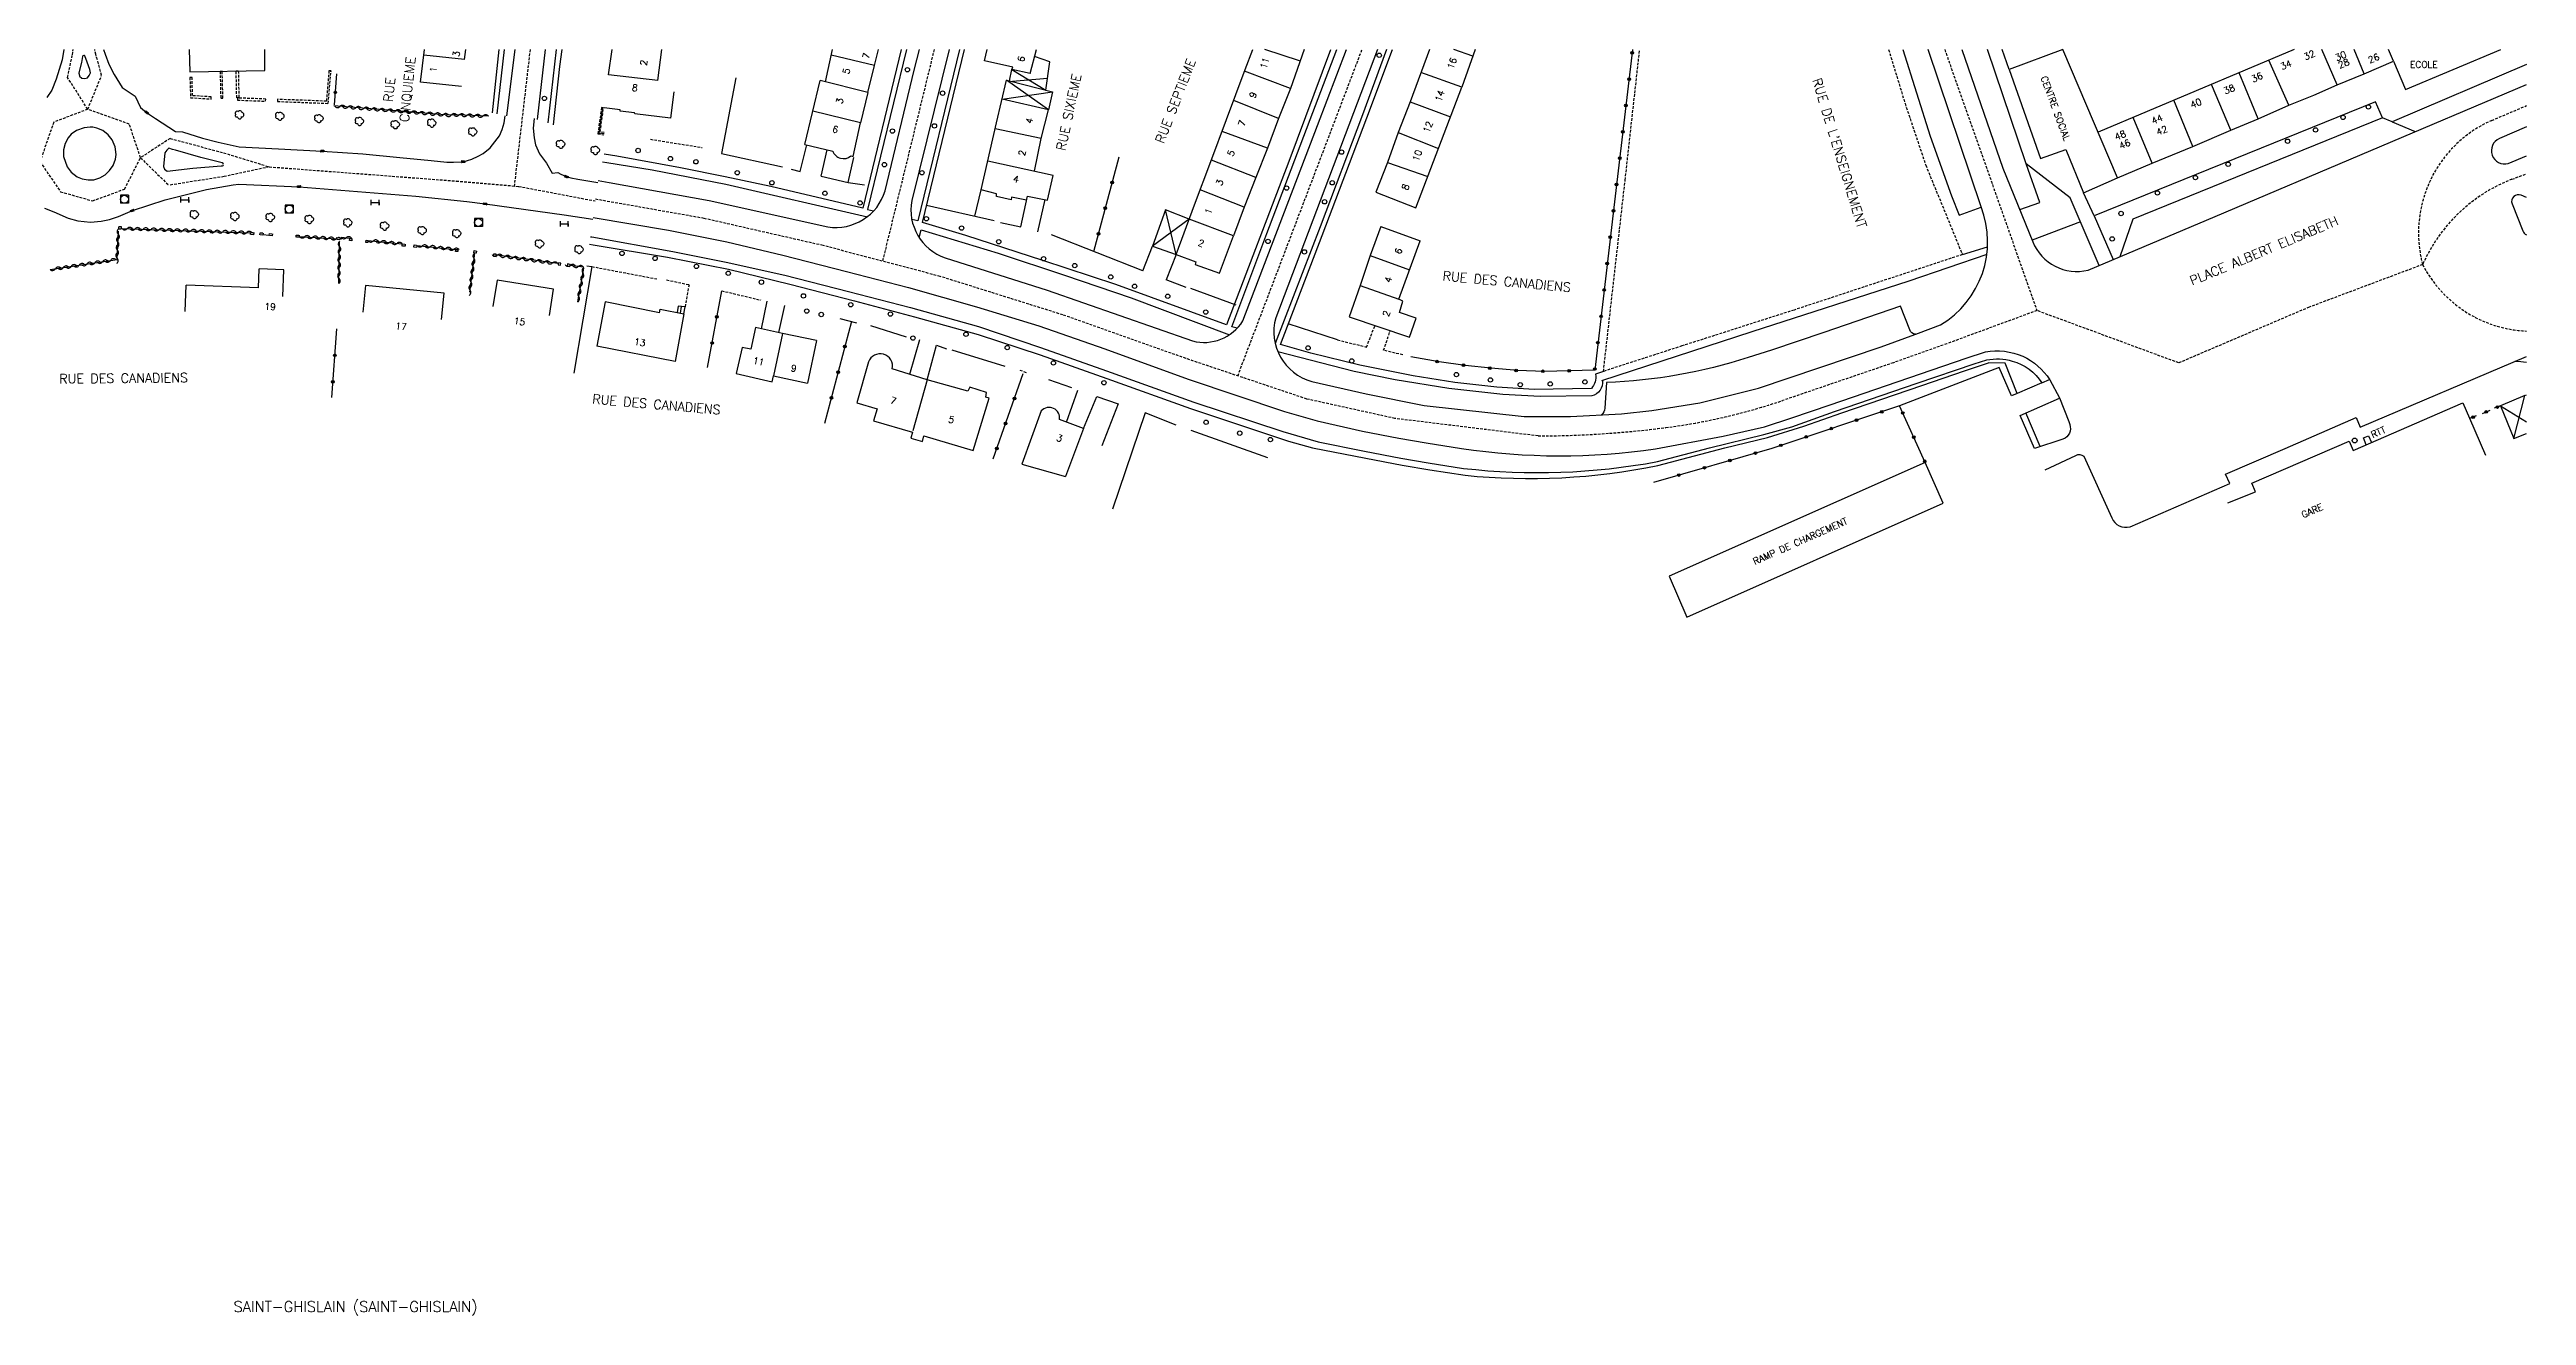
# Model space of a CAD drawing. Header units: millimetres. Extents: x 110000 to 111000, y 125000 to 126000.
# Drawn here: x 110533.5 to 111000, y 125761.5 to 126000 of the extents above; entities that cross this region are included whole.
import ezdxf
from ezdxf.enums import TextEntityAlignment as Align

# ---------------------------------------------------------------- set-up
doc = ezdxf.new("R2010")
doc.units = ezdxf.units.MM
doc.linetypes.add('DASHED', pattern=[0.75, 0.5, -0.25])
doc.layers.get('0').update_dxf_attribs({"linetype": 'CONTINUOUS'})
for name, color, linetype in [('W0001', 6, 'DASHED'), ('W0008', 7, 'CONTINUOUS'), ('W0100', 7, 'CONTINUOUS'), ('W0112', 1, 'DASHED'), ('W0300', 7, 'CONTINUOUS'), ('W0310', 3, 'CONTINUOUS'), ('W0322', 7, 'CONTINUOUS'), ('W0400', 7, 'CONTINUOUS'), ('W0420', 7, 'CONTINUOUS'), ('W0980', 7, 'CONTINUOUS'), ('W0989', 7, 'CONTINUOUS'), ('W0991', 7, 'CONTINUOUS'), ('W1474', 7, 'CONTINUOUS')]:
    doc.layers.add(name, color=color, linetype=linetype)
doc.styles.get("Standard").update_dxf_attribs({"font": 'romans.shx', "width": 0.85})
doc.linetypes.add('ZIGZAG', pattern='A,0.00254,-5.08,[131,ltypeshp.shx,S=5.08,R=0,X=-5.08,Y=0],-10.16,[131,ltypeshp.shx,S=5.08,R=180,X=5.08,Y=0],-5.08', length=20.32254)

# ---------------------------------------------------------------- blocks, each defined once
blk = doc.blocks.new('T400')
for p, q in [((-0.15, 0.3), (0.15, 0.3)), ((-0.15, -0.25), (-0.15, 0.3)), ((-0.15, 0.15), (0.15, 0.15)), ((-0.15, 0), (0.15, 0)), ((0.15, 0.3), (0.15, -0.25)), ((-0.15, -0.15), (0.15, -0.15)), ((-0.15, -0.25), (-0.15, -0.3)), ((-0.15, -0.3), (0.15, -0.3)), ((0.15, -0.3), (0.15, -0.25))]:
    blk.add_line(p, q)
blk = doc.blocks.new('T300')
for p, q in [((-0.8, 0.51), (-0.86, 0.34)), ((-0.86, 0.34), (-0.86, 0.17)), ((-0.86, 0.17), (-0.74, 0.06)), ((-0.69, 0.63), (-0.8, 0.51)), ((-0.8, -0.06), (-0.74, 0.06)), ((-0.74, 0.06), (-0.69, 0.11)), ((-0.57, 0.69), (-0.69, 0.63)), ((-0.46, 0.69), (-0.57, 0.69)), ((-0.29, 0.63), (-0.46, 0.69)), ((-0.29, 0.63), (-0.17, 0.74)), ((-0.23, 0.57), (-0.29, 0.63)), ((-0.17, 0.74), (-0.06, 0.8)), ((-0.06, 0.8), (0.06, 0.8)), ((0.06, 0.8), (0.23, 0.74)), ((0.23, 0.74), (0.34, 0.63)), ((0.34, 0.63), (0.4, 0.51)), ((0.46, 0.46), (0.34, 0.46)), ((0.4, 0.51), (0.4, 0.46)), ((0.57, 0.4), (0.46, 0.46)), ((0.57, 0.4), (0.69, 0.29)), ((0.69, 0.29), (0.74, 0.17)), ((0.74, 0.06), (0.69, -0.17)), ((0.74, 0.17), (0.74, 0.06)), ((-0.8, -0.17), (-0.8, -0.06)), ((-0.8, -0.23), (-0.8, -0.17)), ((-0.74, -0.34), (-0.8, -0.23)), ((-0.69, -0.4), (-0.74, -0.34)), ((-0.51, -0.46), (-0.69, -0.4)), ((-0.4, -0.46), (-0.51, -0.46)), ((-0.4, -0.46), (-0.34, -0.46)), ((-0.34, -0.46), (-0.34, -0.4)), ((-0.34, -0.51), (-0.34, -0.46)), ((-0.29, -0.63), (-0.34, -0.51)), ((-0.17, -0.74), (-0.29, -0.63)), ((-0.06, -0.8), (-0.17, -0.74)), ((0.06, -0.8), (-0.06, -0.8)), ((0.17, -0.74), (0.06, -0.8)), ((0.23, -0.69), (0.17, -0.74)), ((0.29, -0.46), (0.23, -0.46)), ((0.29, -0.63), (0.23, -0.69)), ((0.46, -0.4), (0.29, -0.46)), ((0.34, -0.51), (0.29, -0.63)), ((0.34, -0.51), (0.34, -0.46)), ((0.57, -0.34), (0.46, -0.4)), ((0.63, -0.29), (0.57, -0.34)), ((0.69, -0.17), (0.63, -0.29))]:
    blk.add_line(p, q)
blk = doc.blocks.new('T420')
for p, q in [((0.75, 0.75), (-0.75, 0.75)), ((-0.75, 0.75), (-0.75, -0.75)), ((0.75, 0.75), (0.75, -0.75)), ((0.75, -0.75), (-0.75, -0.75))]:
    blk.add_line(p, q)
blk.add_ellipse((0, 0), major_axis=(-0.53, 0.53), ratio=1, start_param=3.926991, end_param=10.210176)
blk = doc.blocks.new('T1474')
at = {"color": 0, "linetype": 'Continuous', "flags": 128}
for points in [[(-0.75, -0.5), (-0.75, 0.5)], [(-0.75, 0), (0.75, 0)], [(0.75, 0), (0.75, -0.5), (0.75, 0.5)]]:
    blk.add_lwpolyline(points, dxfattribs=at)
blk = doc.blocks.new('t310o')
at = {"color": 0, "linetype": 'Continuous'}
for centre, start, end in [((-0.5, 0.38), 216.8699, 323.1304), ((0.5, -0.37), 36.8699, 143.1303)]:
    blk.add_arc(centre, 0.625, start, end, dxfattribs=at)
blk = doc.blocks.new('t322o')
at = {"color": 0, "linetype": 'Continuous'}
for radius in [0.25, 0.15]:
    blk.add_circle((0, 0), radius, dxfattribs=at)

msp = doc.modelspace()

# ---------------------------------------------------------------- linework, layer by layer
at = {"layer": 'W0001'}
for points in [[(110540.68, 125988.74), (110536.89, 125994.75), (110537.8, 125998.98), (110537.92, 126000)], [(110540.68, 125988.74), (110543.29, 125995.16), (110542.21, 125999.11), (110542, 126000)], [(110624, 126000), (110620.99, 125974.12)], [(110700.1, 126000), (110690.37, 125960.12)], [(110757.28, 125938.51), (110780.69, 126000)], [(110890.43, 126000), (110907.8, 125950.82)], [(110547.64, 125973.71), (110550.63, 125979.62), (110548.52, 125985.93), (110540.68, 125988.74), (110534.27, 125986.31), (110531.7, 125978.88), (110535.55, 125973.21), (110541.6, 125971.49), (110547.64, 125973.71)], [(110556.18, 125983.26), (110550.63, 125979.62), (110555.96, 125974.43)], [(110556.18, 125983.26), (110566.27, 125980.55), (110574.87, 125977.9), (110610.09, 125975.23), (110621.86, 125974.22), (110636.28, 125971.48)], [(110574.87, 125977.9), (110566.36, 125976.06), (110555.96, 125974.43)]]:
    msp.add_lwpolyline(points, dxfattribs=at)
for points in [[(110980.44, 125959.49, -0.368823), (110993.46, 125986.64), (111000, 125989.44)], [(110980.44, 125959.49, -0.198898), (110997.25, 125975.55), (111000, 125976.61)], [(110980.44, 125959.49), (110959.09, 125951.47), (110934.52, 125940.96), (110907.8, 125950.82), (110890.84, 125944.58), (110880.78, 125940.99), (110859.96, 125933.89, -0.050213), (110837.89, 125928.77, -0.031219), (110813.84, 125927.2), (110786.89, 125930.49), (110770.3, 125934.15), (110747.54, 125941.78), (110724.35, 125950.01), (110701.21, 125957.26), (110679.18, 125963.07), (110656.76, 125968.18), (110636.32, 125971.79)], [(110980.44, 125959.49, 0.268647), (111000, 125946.96)]]:
    msp.add_lwpolyline(points, format="xyb", dxfattribs=at)
at = {"layer": 'W0008'}
for points in [[(110536.16, 126000), (110535.85, 125998.09), (110534.76, 125994.43), (110533.92, 125992.36), (110532.99, 125990.95)], [(110543.68, 126000), (110543.94, 125999.11), (110544.65, 125997.26), (110545.66, 125995.3), (110547.17, 125992.83), (110549.59, 125991.22), (110550.64, 125989.08), (110551.78, 125988.14), (110553.43, 125986.98), (110557.23, 125984.54), (110558.54, 125984.47), (110562.27, 125983.29), (110565.25, 125982.55), (110569.23, 125981.64), (110576.63, 125981.32), (110584.86, 125980.88), (110592.47, 125980.32), (110599.47, 125979.68), (110605.34, 125979.1), (110608.35, 125978.79), (110609.56, 125978.77), (110611.38, 125978.87), (110613.02, 125979.33), (110614.25, 125979.88), (110615.15, 125980.42), (110616.5, 125981.51), (110618.24, 125983.73), (110618.75, 125984.96), (110619.13, 125986.19), (110619.3, 125987.53)], [(110618.14, 126000), (110616.86, 125988.08)], [(110617.79, 125987.87), (110619.16, 126000)], [(110619.64, 125987.49), (110621.18, 126000)], [(110626.86, 126000), (110625.32, 125986.83)], [(110628.9, 126000), (110627.36, 125986.17)], [(110628.39, 125985.84), (110629.6, 125996.82), (110630.07, 126000)], [(110693.86, 126000), (110686.65, 125970.12), (110669.36, 125974.19), (110660.76, 125976.03), (110652.35, 125977.7), (110640.33, 125979.91), (110637.98, 125980.26)], [(110694.88, 126000), (110687.57, 125969.84), (110688.66, 125969.58)], [(110704.89, 126000), (110697, 125967.72), (110695.89, 125968)], [(110774.76, 125999.96), (110766.9, 125978.9), (110755.16, 125948.14), (110734.35, 125955.71), (110720.58, 125960.24), (110706.06, 125964.95), (110697.93, 125967.44), (110705.82, 126000)], [(110757.18, 125947.5), (110756.17, 125947.77), (110762.74, 125965.32), (110771.43, 125988.14), (110775.96, 126000)], [(110785.3, 126000), (110780.77, 125987.67), (110772.82, 125966.61), (110764.36, 125944.59)], [(110771.06, 125942.78), (110765.33, 125944.44), (110773.19, 125964.95), (110781.6, 125987.12), (110786.45, 126000)], [(110882.57, 126000), (110887.68, 125983.71), (110891.69, 125972.42), (110893.15, 125968.77), (110897.31, 125970.3)], [(110904.55, 125969.88), (110908.34, 125971.2), (110905.79, 125978.49), (110898.5, 126000)], [(110539.01, 125995.56), (110539.12, 125995.01), (110539.55, 125994.59), (110540.12, 125994.52), (110540.66, 125994.65), (110540.98, 125995.09), (110541.18, 125995.61), (110541.1, 125996.21), (110540.55, 125997.64), (110540.17, 125998.79), (110540.06, 125998.85), (110539.93, 125998.87), (110539.79, 125998.8), (110539.71, 125998.66), (110539.52, 125997.58), (110539.03, 125995.59), (110539.12, 125995.02)], [(111000, 125997.19), (110974.71, 125986.38), (110979.05, 125984.53)], [(110972.88, 125987.11), (110971.55, 125990.15), (110918.55, 125968.65), (110922.16, 125960.43)], [(110541.15, 125985.39), (110539.99, 125985.27), (110538.58, 125984.75), (110537.58, 125984.06), (110536.98, 125983.35), (110536.41, 125982.28), (110536.1, 125981.08), (110536.12, 125979.85), (110536.8, 125977.91), (110537.56, 125976.87), (110538.7, 125976.02), (110539.63, 125975.62), (110540.79, 125975.44), (110541.83, 125975.43), (110542.95, 125975.8), (110543.99, 125976.37), (110544.81, 125977.19), (110545.49, 125978.15), (110545.89, 125979.37), (110546.01, 125980.25), (110545.84, 125981.7), (110545.29, 125982.96), (110544.55, 125983.92), (110543.5, 125984.77), (110542.42, 125985.19), (110541.67, 125985.36), (110541.17, 125985.38)], [(110624.79, 125987.01), (110624.57, 125985.18), (110624.74, 125983.37), (110625.02, 125982.04), (110625.77, 125980.36), (110627.1, 125978.59), (110628.14, 125976.7), (110629.21, 125976.82), (110629.76, 125976.52), (110630.82, 125976.05), (110631.69, 125975.8), (110633.01, 125975.57), (110636.73, 125974.95)], [(110974.71, 125986.38), (110972.88, 125987.11), (110925.84, 125968.05), (110923.43, 125960.97)], [(110566.28, 125978.31), (110566.18, 125978.54), (110566, 125978.63), (110561.98, 125979.64), (110557.22, 125981.02), (110556.66, 125981.18), (110555.97, 125981.39), (110555.59, 125981.02), (110555.2, 125980.53), (110554.96, 125977.99), (110555.15, 125977.45), (110555.67, 125977.06), (110560.51, 125977.64), (110565.84, 125978.07), (110566.08, 125978.07), (110566.21, 125978.16), (110566.28, 125978.3)], [(110637.65, 125978.84), (110638.48, 125978.71), (110646.98, 125977.33), (110660.85, 125974.65), (110687.52, 125968.47)], [(110919.5, 125959.31), (110914.05, 125972.05), (110905.79, 125978.49)], [(110532.54, 125970.1), (110534.28, 125969.42), (110537.02, 125968.26), (110538.81, 125967.73), (110541.19, 125967.5), (110543.22, 125967.67), (110544.79, 125968), (110546.45, 125968.54), (110549.1, 125969.65), (110555.26, 125971.68), (110563.07, 125973.64), (110568.09, 125974.51), (110569.15, 125974.66), (110580.49, 125974.16), (110602.49, 125972.38), (110612.06, 125971.36), (110615.56, 125970.92), (110630.4, 125968.88), (110635.83, 125968.02)], [(110918.55, 125968.65), (110916.57, 125973.02)], [(110916, 125967.51), (110906.88, 125964.11)], [(110697.27, 125964.6), (110697.65, 125966.06), (110712.17, 125961.62), (110724.65, 125957.47), (110737.22, 125953.22), (110755.72, 125946.27)], [(110893.76, 125961.37), (110898.5, 125962.83)], [(110898.36, 125961.38), (110883.67, 125956.39), (110854.13, 125946.79), (110825.81, 125937.56)], [(110904.06, 125935.19), (110902.98, 125934.74), (110900.7, 125940.1), (110881.92, 125932.85)], [(110908.75, 125937.19), (110904.06, 125935.19), (110901.84, 125940.89), (110898.7, 125940.95)], [(110908.44, 125925.22), (110905.73, 125931.53)]]:
    msp.add_lwpolyline(points, dxfattribs=at)
for points in [[(110636.81, 125975.32), (110638.87, 125974.97), (110657.71, 125971.57), (110680.07, 125966.59, 0.37275), (110690.89, 125973.39), (110696.36, 125996.1), (110697.33, 126000)], [(110702.9, 126000), (110695.87, 125971.57, 0.371279), (110702.19, 125960.76), (110721.4, 125954.69), (110748.75, 125945.09, 0.327009), (110758.23, 125948.86), (110772.33, 125985.66), (110777.76, 126000)], [(110783.59, 126000), (110764.43, 125949.46, 0.411294), (110771.23, 125937.44), (110781.44, 125935.13), (110792.38, 125932.95), (110811.22, 125930.88), (110819.98, 125930.88), (110829.58, 125931.37), (110835.29, 125931.98), (110844.29, 125933.43), (110855.35, 125936.23), (110878.44, 125944), (110885.49, 125946.55), (110889.62, 125948.13, 0.366904), (110897.28, 125970.35), (110887.31, 126000)], [(110893.63, 126000), (110901.41, 125977.64), (110907, 125963.8, 0.373215), (110917.46, 125958.45), (110941.4, 125968.53), (111000, 125993.43)], [(111000, 125985.44), (110994.9, 125983.24, 0.938903), (110996.58, 125978.55), (111000, 125979.98)], [(111000, 125972.14), (110999.01, 125972.56, 0.655292), (110997.28, 125970.93), (110999.3, 125965.84, 0.196427), (111000, 125965.12, 1.774793)], [(110635.87, 125968.35), (110650.04, 125965.96), (110661.04, 125963.75), (110671.58, 125961.25), (110683.6, 125958.21), (110695.25, 125955.16), (110708.1, 125951.55), (110719.84, 125947.95), (110732.23, 125943.61), (110747.95, 125937.88), (110766.07, 125931.78), (110772.26, 125930.03), (110780.77, 125928.09), (110787.61, 125926.8), (110792.79, 125925.87), (110799.44, 125924.86, 0.074614), (110835.96, 125924.76), (110848.72, 125927.17), (110856.49, 125928.92), (110861.66, 125930.58), (110868.88, 125933.08), (110885.89, 125938.9), (110894.49, 125941.85), (110898.09, 125943.06, -0.142465), (110905.12, 125942.22, -0.144532), (110910.2, 125937.79), (110912.05, 125934.37), (110913.81, 125929.94), (110914, 125929.35, -0.180151), (110913.92, 125927.73, -0.216507), (110912.7, 125926.61), (110907.34, 125924.86), (110904.66, 125931.05), (110912.06, 125934.34)], [(110635.21, 125963.3), (110635.85, 125963.19), (110649.89, 125960.86), (110661.36, 125958.61), (110672.9, 125955.78), (110685.11, 125952.64), (110696.41, 125949.62), (110708.4, 125946.31), (110720.04, 125942.49), (110732.6, 125938.04), (110748.41, 125932.34), (110766.85, 125926.24), (110771.36, 125924.93), (110781.41, 125923.02), (110788.26, 125921.72), (110793.43, 125920.8), (110800.09, 125919.78, 0.075361), (110836.37, 125921.62), (110849.04, 125924.98), (110857.03, 125926.92), (110863.88, 125929.03), (110871.07, 125931.54), (110886.14, 125936.73), (110894.19, 125939.47), (110898.7, 125940.95)], [(110635.4, 125964.72), (110635.61, 125964.69), (110650.9, 125961.97), (110660.93, 125959.92), (110671.95, 125957.49), (110683.97, 125954.44), (110695.62, 125951.39), (110708.47, 125947.79), (110720.16, 125943.86), (110732.54, 125939.47), (110748.98, 125933.54), (110765.76, 125928.01), (110772.44, 125926.07), (110781.14, 125924.32), (110787.98, 125923.03), (110793.16, 125922.11), (110799.81, 125921.09, 0.075035), (110836.31, 125922.36), (110846.13, 125924.98), (110856.35, 125927.44), (110861.66, 125928.92), (110869.65, 125931.83), (110885.23, 125937.13), (110895.96, 125940.78), (110898.36, 125941.52)], [(110884.94, 125946.35, -0.298114), (110883.85, 125947.21), (110882.1, 125951.65), (110867.67, 125946.66)], [(110867.67, 125946.66), (110857.78, 125943.33), (110853.44, 125941.95, -0.067181), (110826.72, 125937.24), (110826.44, 125932.43, -0.210091), (110825.8, 125931.18, -0.247962)], [(110825.99, 125937.62, -0.377986), (110823.94, 125934.74), (110814.24, 125934.65), (110807.21, 125935.02), (110797.04, 125936.13), (110786.96, 125937.79), (110779.19, 125939.36), (110764.86, 125943.06)], [(110826.16, 125939.36), (110824.68, 125938.81, -0.219958), (110823.9, 125936.14), (110813.13, 125935.94), (110806.1, 125936.4), (110798.15, 125937.24), (110790.29, 125938.53), (110780.3, 125940.56), (110771.06, 125942.78)], [(110898.36, 125941.52, -0.125893), (110903.15, 125941.29, -0.186981), (110908.75, 125937.19), (110910.16, 125937.86)], [(110909.38, 125920.82), (110915.11, 125923.53, -0.32869), (110916.62, 125923.38), (110921.91, 125911.76, 0.386204), (110925.33, 125910.08), (110944.11, 125918.22), (110943.34, 125920), (110954.56, 125924.86), (110967.93, 125930.66), (110968.68, 125928.88), (111000, 125942.18)], [(110997.83, 125941.26, -0.072825), (111000, 125941.09, 0.285379)]]:
    msp.add_lwpolyline(points, format="xyb", dxfattribs=at)
at = {"layer": 'W0100'}
for p, q in [((110572.85, 125955.1), (110572.99, 125958.66)), ((110559.02, 125950.64), (110559.21, 125955.63)), ((110572.85, 125955.1), (110559.21, 125955.63))]:
    msp.add_line(p, q, dxfattribs=at)
for points in [[(110559.82, 126000), (110559.93, 125995.83), (110574.07, 125996.05), (110574.01, 126000)], [(110603.36, 125993.86), (110604.1, 126000)], [(110611.66, 125998.1), (110611.87, 126000)], [(110638.76, 125995.21), (110639.43, 126000)], [(110648.05, 125994.15), (110648.82, 126000)], [(110679.65, 125993.91), (110680.98, 126000)], [(110688.85, 125996.99), (110689.63, 126000)], [(110714.75, 125996.22), (110714.9, 125996.67), (110709.56, 125997.88), (110710.11, 126000)], [(110718.17, 125995.51), (110719.37, 126000)], [(110749.13, 125970.75), (110752.23, 125978.88), (110755.17, 125986.81), (110758.7, 125996.22), (110760.12, 126000)], [(110768.94, 125997.86), (110762.39, 126000)], [(110769.82, 126000), (110767.23, 125992.63)], [(110793.37, 126000), (110789.76, 125990.12)], [(110801.54, 125998.73), (110797.96, 126000)], [(110801.99, 126000), (110799.48, 125992.92)], [(110902.59, 125996.22), (110901.26, 126000)], [(110916.57, 125973.02), (110922.99, 125975.84), (110912.66, 126000), (110902.59, 125996.22), (110908.49, 125979.49), (110913.24, 125981.16), (110916.57, 125973.02)], [(110956.22, 126000), (110919.32, 125984.42)], [(110964.37, 125993.34), (110961.48, 126000)], [(110969.44, 125995.45), (110967.54, 126000)], [(110974.96, 125997.82), (110974.02, 126000)], [(110974.96, 125997.82), (110977.2, 125992.44), (110995.16, 126000)], [(110611.66, 125998.1), (110603.98, 125998.93)], [(110648.05, 125994.15), (110638.76, 125995.21)], [(110688.85, 125996.99), (110680.73, 125998.93)], [(110687.63, 125991.92), (110688.85, 125996.99)], [(110717.52, 125971.59), (110714.7, 125972.18), (110714.58, 125971.7), (110711.87, 125972.29), (110711.87, 125972.82), (110708.93, 125973.59), (110711.87, 125986.17), (110713.7, 125994.22), (110714.28, 125994.1), (110714.75, 125996.22)], [(110718.17, 125995.51), (110714.75, 125996.22)], [(110714.75, 125996.22), (110721.14, 125992.36)], [(110721.44, 125994.52), (110714.84, 125993.96)], [(110721.14, 125992.36), (110721.87, 125997.69), (110719.01, 125998.68)], [(110767.23, 125992.63), (110758.58, 125995.9)], [(110799.48, 125992.92), (110791.78, 125995.65)], [(110949.49, 125986.93), (110945.89, 125995.64)], [(110955.26, 125989.49), (110951.48, 125998)], [(110964.37, 125993.34), (110969.44, 125995.45)], [(110969.44, 125995.45), (110974.96, 125997.82)], [(110611.1, 125993.02), (110603.36, 125993.86)], [(110651.06, 125992.02), (110650.46, 125987.05), (110643.73, 125987.86), (110643.65, 125988.06), (110640.96, 125988.38), (110640.96, 125988.64), (110637.95, 125989.04)], [(110675.72, 125982.13), (110678.63, 125994.17)], [(110687.63, 125991.92), (110678.63, 125994.17)], [(110687.63, 125991.92), (110686.2, 125986.18)], [(110712.89, 125990.66), (110722.4, 125992.04), (110721.64, 125988.63), (110713.7, 125994.22)], [(110721.64, 125988.63), (110712.89, 125990.66)], [(110714.28, 125994.1), (110722.4, 125992.04)], [(110764.94, 125986.99), (110756.52, 125990.41)], [(110767.23, 125992.63), (110764.94, 125986.99)], [(110789.76, 125990.12), (110787.48, 125984.39)], [(110789.76, 125990.12), (110797.36, 125987.35)], [(110790.84, 125970.15), (110799.48, 125992.92)], [(110937.17, 125981.73), (110933.58, 125990.44)], [(110944.35, 125984.81), (110940.66, 125993.43)], [(110955.26, 125989.49), (110959.94, 125991.41)], [(110959.94, 125991.41), (110964.37, 125993.34)], [(110686.2, 125986.18), (110677.24, 125988.42)], [(110720.28, 125983.23), (110721.64, 125988.63)], [(110764.94, 125986.99), (110762.88, 125981.4)], [(110929.53, 125978.59), (110925.91, 125987.2)], [(110944.35, 125984.81), (110949.49, 125986.93)], [(110949.49, 125986.93), (110955.26, 125989.49)], [(110675.72, 125982.13), (110681.01, 125980.88)], [(110720.28, 125983.23), (110711.61, 125985.06)], [(110718.99, 125977.11), (110720.28, 125983.23)], [(110762.88, 125981.4), (110754.33, 125984.55)], [(110762.88, 125981.4), (110760.7, 125975.88)], [(110787.48, 125984.39), (110785.49, 125978.72)], [(110787.48, 125984.39), (110795.09, 125981.36)], [(110929.53, 125978.59), (110937.17, 125981.73)], [(110937.17, 125981.73), (110944.35, 125984.81)], [(110722.52, 125976.29), (110710.19, 125978.98)], [(110721.46, 125971.65), (110722.52, 125976.29)], [(110760.7, 125975.88), (110752.34, 125979.17)], [(110760.7, 125975.88), (110758.52, 125970.29)], [(110785.49, 125978.72), (110783.28, 125973.13)], [(110785.49, 125978.72), (110793.08, 125976.06)], [(110922.99, 125975.84), (110929.53, 125978.59)], [(110717.7, 125972.35), (110721.46, 125971.65)], [(110758.52, 125970.29), (110750.19, 125973.54)], [(110783.28, 125973.13), (110790.84, 125970.15)], [(110748.14, 125968.06), (110743.7, 125969.77), (110741.23, 125962.95), (110745.7, 125961.36), (110743.7, 125969.77)], [(110748.14, 125968.06), (110741.23, 125962.95)], [(110745.7, 125961.36), (110749.13, 125970.75)], [(110756.47, 125964.89), (110748.14, 125968.06)], [(110758.52, 125970.29), (110756.47, 125964.89)], [(110784.24, 125966.66), (110782.25, 125961.21)], [(110784.24, 125966.66), (110791.61, 125963.97)], [(110749.25, 125959.52), (110753.82, 125957.89), (110756.47, 125964.89)], [(110789.61, 125945.84), (110790.87, 125949.37), (110787.77, 125950.48), (110788.36, 125952.61), (110787.63, 125952.98), (110791.61, 125963.97)], [(110577.45, 125953.48), (110577.65, 125958.48), (110572.99, 125958.66)], [(110745.7, 125961.36), (110749.41, 125960.01)], [(110749.41, 125960.01), (110749.25, 125959.52)], [(110782.25, 125961.21), (110780.34, 125955.55)], [(110782.25, 125961.21), (110789.64, 125958.52)], [(110607.32, 125949.14), (110607.79, 125954.12), (110592.98, 125955.53), (110592.5, 125950.55)], [(110627.65, 125949.92), (110628.43, 125954.86), (110617.79, 125956.53), (110617.01, 125951.59)], [(110780.34, 125955.55), (110778.28, 125949.67)], [(110780.34, 125955.55), (110787.63, 125952.98)], [(110638.16, 125952.44), (110636.6, 125944.09)], [(110648.52, 125951.1), (110652.93, 125950.2), (110651.33, 125941.24), (110636.6, 125944.09)], [(110648.37, 125950.4), (110638.16, 125952.44)], [(110648.37, 125950.4), (110648.52, 125951.1)], [(110652.93, 125950.2), (110653.18, 125951.5), (110651.89, 125951.67), (110651.67, 125950.45)], [(110652.48, 125951.59), (110652.24, 125950.34)], [(110778.28, 125949.67), (110789.61, 125945.84)], [(110665.55, 125943.53), (110663.95, 125943.89), (110662.8, 125938.99), (110669.61, 125937.38), (110669.86, 125938.54), (110676.27, 125937.13)], [(110666.46, 125947.65), (110665.55, 125943.53)], [(110671.54, 125946.53), (110666.46, 125947.65)], [(110671.54, 125946.53), (110669.86, 125938.54)], [(110677.93, 125945.21), (110671.54, 125946.53)], [(110677.93, 125945.21), (110676.27, 125937.13)], [(110698.8, 125937.79), (110692.22, 125939.86)], [(110698.8, 125937.79), (110696.07, 125928.17)], [(110706.42, 125935.63), (110698.8, 125937.79)], [(110999.69, 125934.82), (110995.11, 125932.89), (110997.62, 125926.72), (110999.69, 125934.82)], [(110999.69, 125934.82), (111000, 125934.96)], [(110728.23, 125928.58), (110723.71, 125930.28)], [(110739.85, 125931.53), (110733.7, 125913.43)], [(110943.75, 125914.62), (110948.96, 125916.68), (110948.28, 125918.27), (110966.59, 125926.21), (110967.35, 125924.45), (110988.02, 125933.42)], [(110988.02, 125933.42), (110989.27, 125930.53), (110992.27, 125923.59)], [(110995.11, 125932.89), (111000, 125929.85)], [(110728.23, 125928.58), (110724.84, 125919.55)], [(110969.84, 125925.53), (110969.28, 125926.82), (110970.24, 125927.24), (110970.8, 125925.95)], [(110997.62, 125926.72), (111000, 125927.68)], [(110716.59, 125921.89), (110724.84, 125919.55)], [(110841.84, 125893.07), (110890.17, 125914.54), (110886.77, 125922.2), (110838.51, 125900.76), (110841.84, 125893.07)]]:
    msp.add_lwpolyline(points, dxfattribs=at)
for points in [[(110681.01, 125980.88, 0.53475), (110684.42, 125979.97), (110684.86, 125979.87), (110686.2, 125986.18)], [(110692.22, 125939.86, 0.931167), (110687.74, 125941.13), (110685.51, 125933.43), (110689.39, 125932.28), (110688.67, 125930.05), (110696.01, 125927.9), (110695.73, 125926.75), (110697.89, 125926.17), (110698.17, 125927.25), (110707.46, 125924.44), (110710.48, 125934.3), (110709.83, 125934.51), (110709.98, 125935.37), (110706.81, 125936.38), (110706.42, 125935.63)], [(110723.71, 125930.28, 0.742596), (110720.27, 125931.92), (110716.59, 125921.89)]]:
    msp.add_lwpolyline(points, format="xyb", dxfattribs=at)
for centre, radius in [((110783.92, 125998.93), 0.41), ((110695.06, 125996.19), 0.41), ((110626.69, 125990.79), 0.41), ((110701.69, 125991.78), 0.41), ((110700.16, 125985.62), 0.41), ((110960.27, 125984.86), 0.41), ((110965.45, 125987.21), 0.41), ((110970.24, 125989.19), 0.41), ((110644.35, 125980.98), 0.41), ((110692.25, 125984.63), 0.41), ((110776.84, 125980.67), 0.41), ((110955.02, 125982.73), 0.41), ((110650.44, 125979.45), 0.41), ((110655.24, 125978.85), 0.41), ((110663.01, 125976.79), 0.41), ((110690.72, 125978.31), 0.41), ((110697.8, 125976.79), 0.41), ((110937.65, 125975.88), 0.41), ((110943.82, 125978.39), 0.41), ((110669.56, 125974.89), 0.41), ((110679.53, 125972.91), 0.41), ((110686.15, 125971.09), 0.41), ((110766.49, 125973.9), 0.41), ((110773.64, 125971.31), 0.41), ((110775.09, 125974.89), 0.41), ((110930.5, 125972.99), 0.41), ((110698.64, 125968.12), 0.41), ((110705.27, 125966.37), 0.41), ((110923.64, 125969.11), 0.41), ((110641.31, 125961.58), 0.41), ((110712.27, 125963.78), 0.41), ((110762.98, 125963.86), 0.41), ((110769.84, 125961.88), 0.41), ((110921.97, 125964.31), 0.41), ((110647.55, 125960.66), 0.41), ((110655.32, 125959.14), 0.41), ((110661.33, 125957.85), 0.41), ((110720.72, 125960.59), 0.41), ((110726.59, 125959.29), 0.41), ((110733.36, 125957.16), 0.41), ((110667.58, 125956.17), 0.41), ((110675.49, 125953.59), 0.41), ((110737.86, 125955.41), 0.41), ((110744.1, 125953.51), 0.41), ((110676.1, 125950.73), 0.41), ((110678.85, 125950.08), 0.41), ((110684.4, 125951.91), 0.41), ((110691.87, 125950.16), 0.41), ((110751.26, 125950.54), 0.41), ((110696.1, 125945.64), 0.41), ((110706.1, 125946.36), 0.41), ((110713.87, 125943.85), 0.41), ((110770.52, 125943.77), 0.41), ((110722.55, 125940.96), 0.41), ((110778.74, 125941.34), 0.41), ((110798.47, 125938.75), 0.41), ((110732.07, 125937.23), 0.41), ((110804.86, 125937.76), 0.41), ((110810.5, 125936.85), 0.41), ((110816.13, 125937), 0.41), ((110822.68, 125937.38), 0.41), ((110751.33, 125929.77), 0.41), ((110757.65, 125927.72), 0.41), ((110763.44, 125926.5), 0.41), ((110967.64, 125926.35), 0.456)]:
    msp.add_circle(centre, radius, dxfattribs=at)
at = {"layer": 'W0112'}
for p, q in [((110559.93, 125994.71), (110560.04, 125990.93)), ((110566.01, 125995.9), (110565.61, 125995.89)), ((110566.14, 125990.85), (110566.01, 125995.9)), ((110568.64, 125995.96), (110569.04, 125995.97)), ((110568.75, 125990.88), (110568.64, 125995.96)), ((110585.99, 125989.85), (110586.51, 125995.98)), ((110560.04, 125990.93), (110563.93, 125990.68)), ((110568.91, 125990.47), (110574.18, 125990.27)), ((110574.18, 125990.27), (110574.2, 125990.67)), ((110576.42, 125990.22), (110585.99, 125989.85)), ((110637.44, 125989.09), (110636.76, 125984.14)), ((110636.76, 125984.14), (110637.9, 125983.95)), ((110637.95, 125984.35), (110637.2, 125984.47)), ((110547.05, 125966.62), (110546.46, 125966.6)), ((110546.46, 125966.6), (110546.48, 125966.2)), ((110571.37, 125965.56), (110571.95, 125965.51)), ((110571.95, 125965.51), (110571.92, 125965.11)), ((110573.15, 125965.48), (110573.71, 125965.43)), ((110573.71, 125965.43), (110573.68, 125965.04)), ((110574.89, 125965.34), (110575.46, 125965.3)), ((110575.46, 125965.3), (110575.43, 125964.9)), ((110579.93, 125965.03), (110580.5, 125965.02)), ((110580.5, 125965.02), (110580.5, 125964.62)), ((110587.62, 125964.59), (110588.2, 125964.51)), ((110588.2, 125964.51), (110588.15, 125964.12)), ((110590.03, 125964.4), (110590.44, 125964.37)), ((110590.44, 125964.37), (110590.41, 125963.97)), ((110593.14, 125964.07), (110593.47, 125964.02)), ((110593.47, 125964.02), (110593.41, 125963.63)), ((110599.91, 125963.37), (110600.47, 125963.35)), ((110600.47, 125963.35), (110600.46, 125962.95)), ((110602.14, 125963.19), (110602.69, 125963.11)), ((110602.69, 125963.11), (110602.63, 125962.71)), ((110610, 125962.34), (110610.41, 125962.32)), ((110610.41, 125962.32), (110610.39, 125961.92)), ((110613.45, 125962.11), (110613.92, 125962.03)), ((110613.92, 125962.03), (110613.86, 125961.64)), ((110617.11, 125961.44), (110617.1, 125961.04)), ((110617.62, 125961.43), (110617.11, 125961.44)), ((110629.32, 125959.83), (110629.26, 125959.43)), ((110629.81, 125959.75), (110629.32, 125959.83)), ((110631.05, 125959.6), (110630.98, 125959.2)), ((110631.53, 125959.51), (110631.05, 125959.6))]:
    msp.add_line(p, q, dxfattribs=at)
for points in [[(110879.87, 125999.98), (110882.96, 125989.83), (110886.86, 125978.21), (110893.76, 125961.37), (110862.05, 125950.92), (110840.93, 125944.15), (110826.16, 125939.36), (110830.25, 125975.41), (110832.98, 126000)], [(110560.43, 125991.31), (110560.33, 125994.73), (110559.93, 125994.71)], [(110565.61, 125995.89), (110565.74, 125990.84), (110566.14, 125990.85)], [(110569.04, 125995.97), (110569.15, 125990.89), (110568.75, 125990.88)], [(110586.51, 125995.98), (110586.11, 125996.01), (110585.63, 125990.27)], [(110563.93, 125990.68), (110563.95, 125991.08), (110560.43, 125991.31)], [(110574.2, 125990.67), (110568.92, 125990.87), (110568.91, 125990.47)], [(110585.63, 125990.27), (110576.44, 125990.62), (110576.42, 125990.22)], [(110637.2, 125984.47), (110637.83, 125989.04), (110637.44, 125989.09)], [(110646.66, 125983.09), (110656.38, 125981.55)], [(110546.48, 125966.2), (110547.06, 125966.22), (110547.05, 125966.62)], [(110571.92, 125965.11), (110571.34, 125965.16), (110571.37, 125965.56)], [(110573.68, 125965.04), (110573.12, 125965.08), (110573.15, 125965.48)], [(110575.43, 125964.9), (110574.87, 125964.94), (110574.89, 125965.34)], [(110580.5, 125964.62), (110579.93, 125964.63), (110579.93, 125965.03)], [(110588.15, 125964.12), (110587.57, 125964.2), (110587.62, 125964.59)], [(110590.41, 125963.97), (110590.01, 125964), (110590.03, 125964.4)], [(110593.41, 125963.63), (110593.09, 125963.67), (110593.14, 125964.07)], [(110600.46, 125962.95), (110599.89, 125962.97), (110599.91, 125963.37)], [(110602.63, 125962.71), (110602.08, 125962.79), (110602.14, 125963.19)], [(110610.39, 125961.92), (110609.98, 125961.94), (110610, 125962.34)], [(110613.86, 125961.64), (110613.39, 125961.71), (110613.45, 125962.11)], [(110617.1, 125961.04), (110617.62, 125961.03), (110617.62, 125961.43)], [(110629.26, 125959.43), (110629.75, 125959.36), (110629.81, 125959.75)], [(110630.98, 125959.2), (110631.46, 125959.12), (110631.53, 125959.51)], [(110635.62, 125959.11), (110648.07, 125956.75)], [(110649.72, 125956.6), (110653.93, 125955.7), (110653.18, 125951.5)], [(110660.09, 125954.55), (110667.45, 125952.8)], [(110776.07, 125945.33), (110781.52, 125943.93), (110783.14, 125948.03)], [(110788.36, 125942.46), (110784.76, 125943.34), (110786, 125947.06)], [(110716.24, 125939.62), (110717.53, 125939.11)]]:
    msp.add_lwpolyline(points, dxfattribs=at)
at = {"layer": 'W0112', "linetype": 'ZIGZAG', "ltscale": 0.05, "flags": 128}
msp.add_lwpolyline([(110637.63, 125989.06), (110636.97, 125984.28), (110637.93, 125984.15)], dxfattribs=at)
at = {"layer": 'W0310'}
for p, q in [((110547.13, 125966.29), (110571.37, 125965.49)), ((110573.8, 125965.13), (110574.73, 125965.02)), ((110580.54, 125964.77), (110587.54, 125964.35)), ((110587.96, 125955.89), (110588.13, 125963.69)), ((110588.39, 125964.66), (110590.02, 125964.47)), ((110593.47, 125964.02), (110599.91, 125963.37)), ((110602.69, 125963.11), (110610.02, 125962.33)), ((110613.55, 125961.61), (110612.6, 125954.31)), ((110629.22, 125959.66), (110617.76, 125961.25)), ((110634.06, 125958.97), (110631.55, 125959.34)), ((110632.99, 125952.46), (110634.12, 125958.82))]:
    msp.add_line(p, q, dxfattribs=at)
for points in [[(110662.78, 125994.68), (110660.02, 125980.44), (110671.51, 125977.91)], [(110616.14, 125987.45), (110610.2, 125987.7), (110608.78, 125987.64), (110587.01, 125989.37)], [(110673.16, 125977.46), (110674.84, 125977.04)], [(110678.8, 125976.14), (110683.88, 125974.93), (110684.98, 125979.67)], [(110683.88, 125974.93), (110686.97, 125974.48)], [(110707.76, 125968.61), (110708.93, 125973.59)], [(110698.63, 125970.71), (110711.4, 125967.77)], [(110712.58, 125967.41), (110716.4, 125966.59)], [(110533.62, 125958.54), (110546.2, 125960.44), (110546.46, 125965.8)], [(110739.4, 125958.3), (110722.23, 125965.12)], [(110634.69, 125959.26), (110635.62, 125959.11), (110632.24, 125939.01)], [(110747.58, 125955.19), (110743.82, 125956.6)], [(110757, 125951.84), (110748.46, 125954.95)], [(110682.33, 125949.35), (110685.49, 125948.54)], [(110688.1, 125948.03), (110694.86, 125945.87)], [(110776.07, 125945.33), (110766.8, 125948.29)], [(110700.55, 125944.29), (110702.42, 125943.64)], [(110703.43, 125943.43), (110713.43, 125940.34)], [(110721.64, 125937.82), (110725.95, 125936.31)], [(110730.71, 125934.66), (110734.74, 125933.22), (110731.71, 125925.31)], [(110745.67, 125929.21), (110739.85, 125931.53)], [(110762.96, 125923.06), (110748.49, 125928.21)]]:
    msp.add_lwpolyline(points, dxfattribs=at)
at = {"layer": 'W0322'}
msp.add_line((110587.14, 125989.57), (110587.6, 125995.43), dxfattribs=at)
for points in [[(110831.65, 125999.98), (110828.12, 125970.26), (110824.51, 125939.59), (110815.01, 125939.37), (110810.01, 125939.52), (110804.93, 125939.96), (110800.14, 125940.47), (110795.21, 125941.13), (110789.91, 125942.09)], [(110730.16, 125961.97), (110734.93, 125979.76)], [(110657.44, 125940.09), (110660.09, 125954.55)], [(110684.54, 125948.78), (110679.46, 125929.55)], [(110586.64, 125934.41), (110587.58, 125947.37)], [(110711.2, 125922.86), (110716.89, 125938.97)], [(110886.77, 125922.2), (110881.92, 125932.85), (110857.85, 125924.86), (110835.58, 125918.44)], [(110990.53, 125930.96), (110989.42, 125930.53)], [(110993.13, 125932.02), (110991.64, 125931.39)], [(110995.11, 125932.89), (110993.9, 125932.41)]]:
    msp.add_lwpolyline(points, dxfattribs=at)
at = {"layer": 'W0989'}
for points in [[(110674.84, 125977.04), (110676.13, 125982.03)], [(110678.8, 125976.14), (110679.95, 125981.11)], [(110716.4, 125966.59), (110717.7, 125972.35)], [(110719.64, 125965.65), (110721, 125971.73)], [(110739.4, 125958.3), (110741.23, 125962.95)], [(110745.7, 125961.36), (110743.82, 125956.6)], [(110667.57, 125947.41), (110668.66, 125952.6)], [(110670.85, 125946.68), (110672.01, 125951.8)], [(110695.51, 125938.82), (110697.38, 125945.37)], [(110698.8, 125937.79), (110700.55, 125944.29)], [(110725.03, 125929.8), (110727.18, 125935.81)], [(110728.23, 125928.58), (110730.71, 125934.66)]]:
    msp.add_lwpolyline(points, dxfattribs=at)

# ---------------------------------------------------------------- block references
at = {"layer": 'W0300'}
for p in [(110569.31, 125987.69), (110576.91, 125987.42), (110584.26, 125986.97), (110591.89, 125986.44), (110598.65, 125985.83), (110605.52, 125986.12), (110613.24, 125984.48), (110629.8, 125982.13), (110636.32, 125980.99), (110560.81, 125968.89), (110568.43, 125968.53), (110575.1, 125968.35), (110582.46, 125967.98), (110589.7, 125967.34), (110596.63, 125966.72), (110603.71, 125965.88), (110610.22, 125965.31), (110625.82, 125963.37), (110633.26, 125962.3)]:
    msp.add_blockref('T300', p, dxfattribs=at)
at = {"layer": 'W0310'}
for p, rotation in [((110588.21, 125989.28), 175.4587699058743), ((110589.7, 125989.16), 175.4587699058743), ((110591.2, 125989.04), 175.4587699058743), ((110592.69, 125988.92), 175.4587699058743), ((110594.19, 125988.8), 175.4587699058743), ((110595.68, 125988.68), 175.4587699058743), ((110597.18, 125988.57), 175.4587699058743), ((110598.68, 125988.45), 175.4587699058743), ((110600.17, 125988.33), 175.4587699058743), ((110601.67, 125988.21), 175.4587699058743), ((110603.16, 125988.09), 175.4587699058743), ((110604.66, 125987.97), 175.4587699058743), ((110606.15, 125987.85), 175.4587699058743), ((110607.65, 125987.73), 175.4587699058743), ((110609.14, 125987.66), 182.3373276210152), ((110610.64, 125987.68), 177.531029564065), ((110612.14, 125987.62), 177.531029564065), ((110613.64, 125987.55), 177.531029564065), ((110615.14, 125987.49), 177.531029564065), ((110548.12, 125966.26), 358.1144199818055), ((110546.28, 125962.22), 87.23055359433447), ((110546.35, 125963.72), 87.23055359433447), ((110546.43, 125965.21), 87.23055359433447), ((110549.62, 125966.21), 358.1144199818055), ((110551.12, 125966.16), 358.1144199818055), ((110552.62, 125966.11), 358.1144199818055), ((110554.12, 125966.06), 358.1144199818055), ((110555.62, 125966.01), 358.1144199818055), ((110557.12, 125965.96), 358.1144199818055), ((110558.62, 125965.91), 358.1144199818055), ((110560.12, 125965.86), 358.1144199818055), ((110561.62, 125965.81), 358.1144199818055), ((110563.12, 125965.76), 358.1144199818055), ((110564.62, 125965.71), 358.1144199818055), ((110566.12, 125965.66), 358.1144199818055), ((110567.62, 125965.61), 358.1144199818055), ((110569.11, 125965.56), 358.1144199818055), ((110570.61, 125965.51), 358.1144199818055), ((110581.54, 125964.71), 356.5296805614005), ((110583.04, 125964.62), 356.5296805614005), ((110584.54, 125964.53), 356.5296805614005), ((110586.03, 125964.44), 356.5296805614005), ((110587.53, 125964.35), 356.5296805614005), ((110588.08, 125961.39), 88.80249269996668), ((110588.11, 125962.89), 88.80249269996668), ((110589.39, 125964.54), 353.4167912781427), ((110594.46, 125963.92), 354.2251074040083), ((110595.96, 125963.77), 354.2251074040083), ((110597.45, 125963.62), 354.2251074040083), ((110598.94, 125963.47), 354.2251074040083), ((110603.69, 125963), 353.9603683621684), ((110605.18, 125962.85), 353.9603683621684), ((110606.67, 125962.69), 353.9603683621684), ((110608.16, 125962.53), 353.9603683621684), ((110609.65, 125962.37), 353.9603683621684), ((110534.6, 125958.69), 8.605831842681983), ((110536.09, 125958.91), 8.605831842681983), ((110537.57, 125959.14), 8.605831842681983), ((110539.05, 125959.36), 8.605831842681983), ((110540.54, 125959.59), 8.605831842681983), ((110542.02, 125959.81), 8.605831842681983), ((110543.5, 125960.04), 8.605831842681983), ((110544.99, 125960.26), 8.605831842681983), ((110546.21, 125960.72), 87.23055359433447), ((110587.99, 125956.89), 88.80249269996668), ((110588.02, 125958.39), 88.80249269996668), ((110588.05, 125959.89), 88.80249269996668), ((110612.84, 125956.16), 262.5385583538849), ((110613.04, 125957.65), 262.5385583538849), ((110613.23, 125959.13), 262.5385583538849), ((110613.42, 125960.62), 262.5385583538849), ((110617.83, 125961.24), 172.0967425955394), ((110619.32, 125961.03), 172.0967425955394), ((110620.8, 125960.82), 172.0967425955394), ((110622.29, 125960.62), 172.0967425955394), ((110623.77, 125960.41), 172.0967425955394), ((110625.26, 125960.21), 172.0967425955394), ((110626.75, 125960), 172.0967425955394), ((110628.23, 125959.79), 172.0967425955394), ((110631.59, 125959.34), 171.5606461132551), ((110633.07, 125959.12), 171.5606461132551), ((110633.69, 125956.4), 79.934030728758), ((110633.95, 125957.88), 79.934030728758), ((110612.65, 125954.67), 262.5385583538849), ((110633.16, 125953.45), 79.934030728758), ((110633.43, 125954.92), 79.934030728758)]:
    msp.add_blockref('t310o', p, dxfattribs=dict(at, rotation=rotation))
at = {"layer": 'W0322'}
for p, rotation in [((110831.58, 125999.39), 263.2187839122212), ((110830.99, 125994.43), 263.2187839122212), ((110587.32, 125991.94), 85.52058857802574), ((110830.4, 125989.46), 263.2187839122212), ((110829.81, 125984.5), 263.2187839122212), ((110829.22, 125979.53), 263.2187839122212), ((110733.64, 125974.93), 74.96172504008251), ((110828.63, 125974.57), 263.2187839122212), ((110732.34, 125970.1), 74.96172504008251), ((110828.04, 125969.6), 263.2926330359279), ((110731.04, 125965.27), 74.96172504008251), ((110827.45, 125964.63), 263.2926330359279), ((110826.87, 125959.67), 263.2926330359279), ((110826.29, 125954.7), 263.2926330359279), ((110659.19, 125949.63), 79.59952555727556), ((110825.7, 125949.74), 263.2926330359279), ((110658.29, 125944.71), 79.59952555727556), ((110683.29, 125944.05), 255.1967399719741), ((110825.12, 125944.77), 263.2926330359279), ((110587.22, 125942.39), 85.85195802974667), ((110682.02, 125939.22), 255.1967399719741), ((110794.83, 125941.2), 169.7734856941726), ((110799.78, 125940.52), 172.3556105252065), ((110804.75, 125939.98), 173.8584213855149), ((110809.73, 125939.54), 175.0343485012332), ((110814.73, 125939.38), 178.3167139315354), ((110819.73, 125939.48), 181.3311139636915), ((110824.53, 125939.81), 263.2926330359279), ((110586.86, 125937.4), 85.85195802974667), ((110680.74, 125934.38), 255.1967399719741), ((110715.22, 125934.26), 70.55846121852808), ((110713.56, 125929.54), 70.55846121852808), ((110873.81, 125930.16), 198.3766971104097), ((110878.56, 125931.74), 198.3766971104097), ((110882.52, 125931.52), 114.4597482239701), ((110989.99, 125930.75), 201.3545463639645), ((110992.4, 125931.72), 202.7340533443331), ((110994.52, 125932.65), 201.7850417916843), ((110711.89, 125924.83), 70.55846121852808), ((110859.58, 125925.43), 198.3766971104097), ((110864.32, 125927.01), 198.3766971104097), ((110869.07, 125928.58), 198.3766971104097), ((110884.59, 125926.97), 114.4597482239701), ((110840.38, 125919.83), 196.0690287593409), ((110845.19, 125921.21), 196.0690287593409), ((110849.99, 125922.59), 196.0690287593409), ((110854.8, 125923.98), 196.0690287593409), ((110886.66, 125922.42), 114.4597482239701)]:
    msp.add_blockref('t322o', p, dxfattribs=dict(at, rotation=rotation))
at = {"layer": 'W0400'}
for p, rotation in [((110551.78, 125988.14), 230.5393522280079), ((110584.86, 125980.88), 266.9324107462535), ((110611.38, 125978.87), 273.0593016053537), ((110630.82, 125976.05), 246.3892757201268), ((110580.49, 125974.16), 87.50031808396565), ((110549.1, 125969.65), 112.8063208092374), ((110615.56, 125970.92), 82.83712518882977)]:
    msp.add_blockref('T400', p, dxfattribs=dict(at, rotation=rotation))
at = {"layer": 'W0420'}
for p in [(110547.6, 125971.8), (110578.63, 125969.95), (110614.27, 125967.41)]:
    msp.add_blockref('T420', p, dxfattribs=at)
at = {"layer": 'W1474'}
for p in [(110559, 125971.7), (110594.82, 125971.21), (110630.45, 125967.15)]:
    msp.add_blockref('T1474', p, dxfattribs=at)

# ---------------------------------------------------------------- texts
at = {"layer": 'W0980'}
msp.add_text('SAINT-GHISLAIN (SAINT-GHISLAIN)', height=2, dxfattribs=at).set_placement((110591.13, 125763.01), align=Align.MIDDLE)
at = {"layer": 'W0989'}
for s, rotation, p in [('RUE', 84.0765, (110597.49, 125992.43)), ('CINQUIEME', 84.0765, (110600.99, 125992.49)), ('RUE SIXIEME', 78.1027, (110725.46, 125988.2)), ('RUE SEPTIEME', 68.8379, (110745.55, 125990.32)), ("RUE DE L'ENSEIGNEMENT", 287.0104, (110870.62, 125980.49)), ('PLACE ALBERT ELISABETH', 22.603, (110950.54, 125962.1)), ('RUE DES CANADIENS', 354.7704, (110807.95, 125956.29)), ('RUE DES CANADIENS', 0.5276, (110547.44, 125938.08)), ('RUE DES CANADIENS', 355.0546, (110647.8, 125933.15))]:
    msp.add_text(s, height=1.75, rotation=rotation, dxfattribs=at).set_placement(p, align=Align.MIDDLE)
at = {"layer": 'W0991'}
for s, rotation, p in [('3', 83.6546, (110610.12, 125999.18)), ('7', 75.3675, (110687.3, 125998.81)), ('32', 23.4812, (110959.1, 125998.96)), ('30', 22.6545, (110965.01, 125998.79)), ('26', 23.2617, (110971.23, 125998.34)), ('1', 83.7915, (110605.77, 125996.27)), ('2', 83.0016, (110645.4, 125997.53)), ('5', 76.5406, (110683.57, 125995.94)), ('6', 75.0214, (110716.49, 125998.23)), ('11', 71.9382, (110762.35, 125997.45)), ('16', 70.4692, (110797.64, 125997.4)), ('CENTRE SOCIAL', 290.2866, (110911.31, 125988.91)), ('36', 23.9449, (110949.25, 125994.77)), ('34', 22.324, (110954.7, 125997.1)), ('28', 22.6975, (110965.59, 125997.38)), ('8', 352.5019, (110643.74, 125992.79)), ('3', 75.9526, (110682.32, 125990.33)), ('9', 67.874, (110760.14, 125991.45)), ('14', 69.9474, (110795.34, 125991.26)), ('40', 23.1814, (110937.75, 125989.88)), ('38', 22.3994, (110944.01, 125992.52)), ('6', 347.7451, (110681.49, 125984.95)), ('4', 75.9526, (110718.05, 125986.58)), ('7', 69.7598, (110758.07, 125986.1)), ('12', 68.3091, (110793.1, 125985.4)), ('44', 22.3634, (110930.43, 125986.86)), ('42', 21.7851, (110931.33, 125984.75)), ('2', 78.0462, (110716.66, 125980.51)), ('5', 68.4984, (110756.03, 125980.48)), ('10', 70.662, (110791.09, 125980.02)), ('48', 22.8418, (110923.5, 125983.85)), ('46', 23.6646, (110924.34, 125982.18)), ('4', 349.3889, (110715.52, 125975.58)), ('3', 68.7044, (110753.87, 125974.95)), ('8', 68.4428, (110788.88, 125974.09)), ('1', 69.1557, (110751.77, 125969.52)), ('2', 339.9592, (110750.4, 125963.51)), ('6', 69.9395, (110787.55, 125962.02)), ('4', 71.3277, (110785.67, 125956.66)), ('19', 357.7579, (110575.04, 125951.57)), ('17', 354.558, (110599.72, 125947.85)), ('15', 351.0774, (110622.02, 125948.78)), ('2', 70.6952, (110785.27, 125950.25)), ('13', 349.9391, (110644.67, 125944.84)), ('11', 347.4812, (110667.05, 125941.24)), ('9', 348.3757, (110673.66, 125939.94)), ('7', 342.5664, (110692.42, 125933.86)), ('5', 344.1605, (110703.36, 125930.27)), ('3', 339.4595, (110723.72, 125926.78)), ('RTT', 23.446, (110972.1, 125927.91)), ('RAMP DE CHARGEMENT', 23.9537, (110863.22, 125907.38)), ('GARE', 23.446, (110959.65, 125913.1))]:
    msp.add_text(s, height=1.25, rotation=rotation, dxfattribs=at).set_placement(p, align=Align.MIDDLE)
msp.add_text('ECOLE', height=1.25, dxfattribs=at).set_placement((110980.67, 125997.18), align=Align.MIDDLE)

doc.saveas('drawing.dxf')
